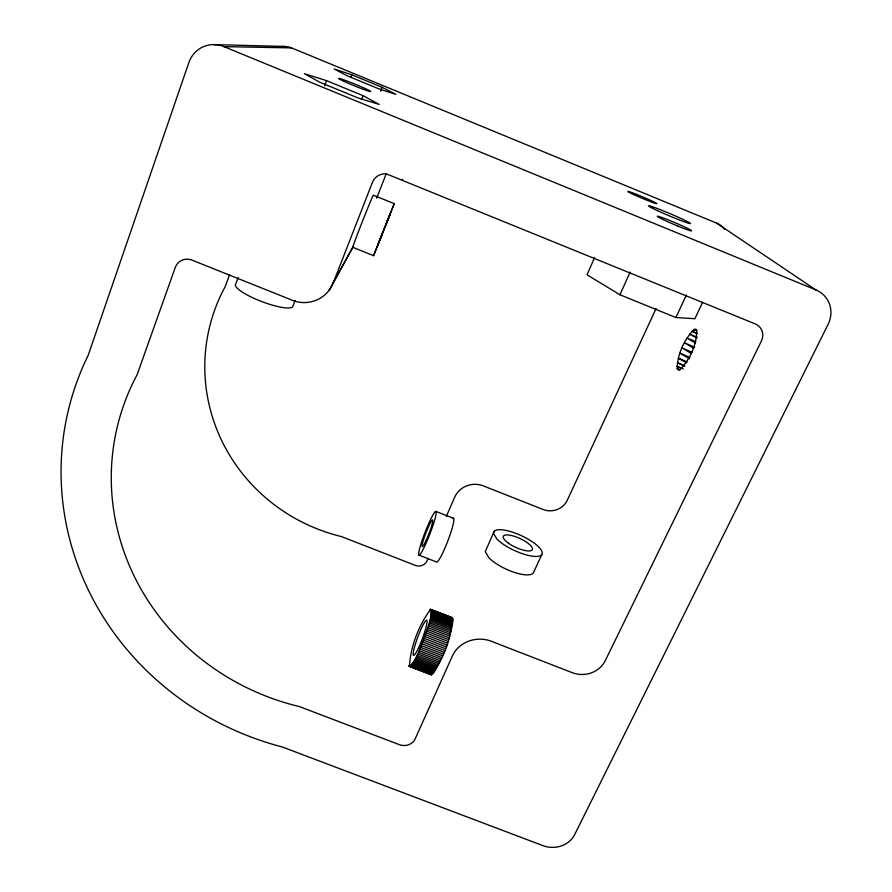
<?xml version="1.0" encoding="UTF-8"?>
<svg xmlns="http://www.w3.org/2000/svg" width="892" height="892" viewBox="0 0 892 892"><rect width="100%" height="100%" fill="white"/><g stroke="black" fill="none" stroke-linecap="round" stroke-linejoin="round"><path stroke-width="1.34" d="M409.495 666.413C417.411 659.679 419.82 647.67 424.168 638.382C426.521 629.194 432.865 618.569 430.613 609.314C418.883 625.091 410.32 646.901 409.495 666.413L431.026 674.698C443.291 660.626 452.199 636.364 452.222 617.665L430.613 609.314M229.467 275.004L225.174 286.667A177.263 172.156 14.5 0 0 341.313 536.538L415.349 565.394A8.987 8.418 5.8 0 0 427.023 560.89L428.127 558.336M238.131 277.624L235.789 283.946A30.718 6.567 20.9 0 0 259.828 300.805A30.718 6.567 20.9 0 0 292.699 306.703L295.107 300.426M383.348 231.418L394.231 203.666L373.413 195.203A28.076 0.58 -68.5 0 0 364.594 215.909A28.076 0.58 -68.5 0 0 353.132 246.047L352.808 247.296L373.581 255.692L384.463 227.939M324.621 85.777L326.539 80.637L363.044 95.656L379.245 104.442L358.004 97.942L319.615 82.164L304.406 73.668L326.539 80.637M350.89 77.414L351.861 74.839L382.077 87.293L395.836 94.385L378.743 88.821L347.244 75.842L334.143 68.963L351.861 74.839M361.572 99.491L363.044 95.656M380.605 91.14L382.077 87.293M494.257 531.186L493.443 533.304L497.056 539.236A26.604 8.195 24.7 0 0 534.052 556.363A26.604 8.195 24.7 0 0 533.003 542.258A26.604 8.195 24.7 0 0 496.376 530.026L494.257 531.186L485.27 551.624L488.805 557.701A26.504 8.541 24.9 0 0 513.703 572.162A26.504 8.541 24.9 0 0 533.383 572.887L541.767 554.601M333.273 282.842L372.399 182.414A13.681 13.503 71.5 0 1 386.537 173.94L755.201 323.885A13.625 12.767 -30.7 0 1 761.467 340.9L605.255 660.671A25.054 22.891 -4.8 0 1 572.363 672.702L493.611 642.184A29.938 27.396 1.6 0 0 452.367 656.033L415.148 738.911A12.131 10.938 6.2 0 1 399.415 744.675L299.377 706.576A242.401 229.746 13.1 0 1 137.156 374.607L175.289 267.388A13.469 12.822 44.3 0 1 192.081 260.152L289.889 299.288A32.469 31.621 41.2 0 0 333.273 282.842L353.433 246.214M376.669 198.169L386.225 173.773M382.601 232.79L377.684 245.378L380.527 238.354M385.166 226.702L390.116 214.024L387.34 220.87M385.857 224.583L394.231 203.666M381.977 234.719L373.581 255.692M384.24 228.653L387.173 221.127M380.75 237.952L383.56 230.749M402.37 179.905L402.66 179.192M446.357 516.345L454.641 497.257A22.088 20.906 0.2 0 1 485.036 486.564L543.139 509.499A18.431 17.416 -7.3 0 0 567.301 500.2L656.077 308.543M594.585 257.654L587.014 274.781L619.94 294.761L675.913 317.541L694.913 318.712L702.584 302.332M619.94 294.761L630.176 272.027M675.913 317.541L686.383 294.984M329.059 290.357L352.931 247.084M451.631 617.643L452.222 617.665M223.937 46.652L291.528 47.889L716.733 223.178L815.801 289.878A27.719 25.723 -33.4 0 1 828.088 324.353L574.615 834.711A24.095 21.252 -0.7 0 1 543.05 845.683L282.418 747.017A292.866 277.691 13.2 0 1 88.185 355.328L188.859 62.574A28.611 27.15 67 0 1 223.937 46.652L815.801 289.878M213.311 44.6L283.935 46.429M425.495 634.725L447.383 643.188M424.837 636.553L446.747 645.016M424.168 638.382L446.089 646.845M423.488 640.211L445.409 648.685M422.786 642.039L444.707 650.502M422.083 643.846L444.004 652.308M421.358 645.63L443.279 654.092M420.634 647.38L442.555 655.832M419.909 649.086L441.83 657.538M419.184 650.747L441.094 659.199M418.471 652.353L440.369 660.805M417.757 653.903L439.644 662.343M417.055 655.386L438.931 663.815M416.363 656.802L438.228 665.22M415.694 658.129L437.537 666.547M415.036 659.378L436.868 667.785M414.401 660.526L436.221 668.933M413.799 661.596L435.586 669.992M413.219 662.566L434.984 670.94M412.662 663.425L434.404 671.799M412.137 664.183L433.858 672.546M411.647 664.841L433.345 673.192M411.19 665.387L432.865 673.728M410.777 665.822L432.419 674.151M408.982 665.666L432.007 674.452M409.105 666.023L431.639 674.653M409.283 666.279L431.315 674.731M430.323 609.37L452.456 617.844M431.215 609.816L452.645 618.134M431.26 610.028L451.285 617.799M431.327 610.206L452.79 618.535M429.643 609.816L432.141 610.786M431.405 610.708L452.891 619.048M431.427 611.321L452.946 619.661M431.416 612.035L452.958 620.386M431.349 612.86L452.924 621.222M431.237 613.774L452.846 622.148M431.092 614.8L452.723 623.185M430.892 615.915L452.545 624.3M430.646 617.108L452.333 625.515M430.368 618.401L452.077 626.82M430.044 619.773L451.776 628.191M429.676 621.211L451.43 629.641M429.275 622.727L451.051 631.168M428.829 624.311L450.627 632.751M428.35 625.939L450.17 634.39M427.837 627.622L449.68 636.074M427.29 629.351L449.144 637.813M426.722 631.112L448.587 639.575M426.12 632.907L447.996 641.37M418.749 555.036L436.366 561.915A23.482 2.877 -68.9 0 0 448.174 540.039A23.482 2.877 -68.9 0 0 452.779 518.52M436.032 511.462A23.504 2.553 -68.8 0 1 424.737 546.127A23.504 2.553 -68.8 0 1 421.492 542.303A23.504 2.553 -68.8 0 1 436.032 511.462L453.638 518.375M696.63 330.508L694.099 329.46C684.064 339.551 677.34 354.447 677.195 368.731L678.143 369.935L679.693 369.767C689.962 359.777 696.83 344.535 696.752 330.174L695.727 329.115L694.099 329.46L696.574 330.642M697.053 333.24L692.014 331.166L696.886 333.675M697.131 337.198L689.594 334.099L696.853 338.046M695.782 341.647L687.007 338.057L695.347 343.041M683.239 368.898L676.917 366.233L681.889 368.574M684.844 365.865L677.307 362.631L684.599 366.389M687.074 361.974L678.344 358.183L686.65 362.776M689.884 357.514L679.96 353.154L689.527 358.751M694.634 347.244L684.432 342.762L693.731 348.404M691.924 352.262L682.023 347.902L691.434 353.578M431.026 674.698L430.423 673.917M281.37 46.64A20.427 19.557 73.2 0 1 291.528 47.889M716.733 223.178A19.914 18.866 -39.1 0 1 724.46 229.233M679.749 369.779L677.195 368.731L679.749 369.801M677.318 225.854L672.78 223.948A18.643 1.026 23 0 1 661.095 218.607L658.753 217.369A18.643 1.026 23 0 1 668.855 220.134A18.643 1.026 23 0 1 691.099 230.303A18.643 1.026 23 0 1 677.318 225.854M657.471 210.635A22.824 1.16 22.9 0 0 690.408 223.591A22.824 1.16 22.9 0 0 660.493 209.743A22.824 1.16 22.9 0 0 657.471 210.635M508.094 542.949A15.956 4.906 24.7 0 0 532.167 549.907A15.956 4.906 24.7 0 0 513.279 535.992A15.956 4.906 24.7 0 0 508.094 542.949M425.74 541.154A14.305 1.55 -68.8 0 0 432.653 519.98A14.305 1.55 -68.8 0 0 423.823 538.668A14.305 1.55 -68.8 0 0 425.74 541.154M633.666 194.567A15.777 0.747 22.8 0 0 656.735 203.688A15.777 0.747 22.8 0 0 636.42 194.333A15.777 0.747 22.8 0 0 633.666 194.567M343.699 81.228A17.361 0.892 22.2 0 0 370.347 91.575A17.361 0.892 22.2 0 0 349.998 82.164A17.361 0.892 22.2 0 0 343.699 81.228M418.649 647.637A18.732 2.431 -69.5 0 0 426.722 620.274A18.732 2.431 -69.5 0 0 414.958 645.485A18.732 2.431 -69.5 0 0 418.649 647.637"/></g></svg>
